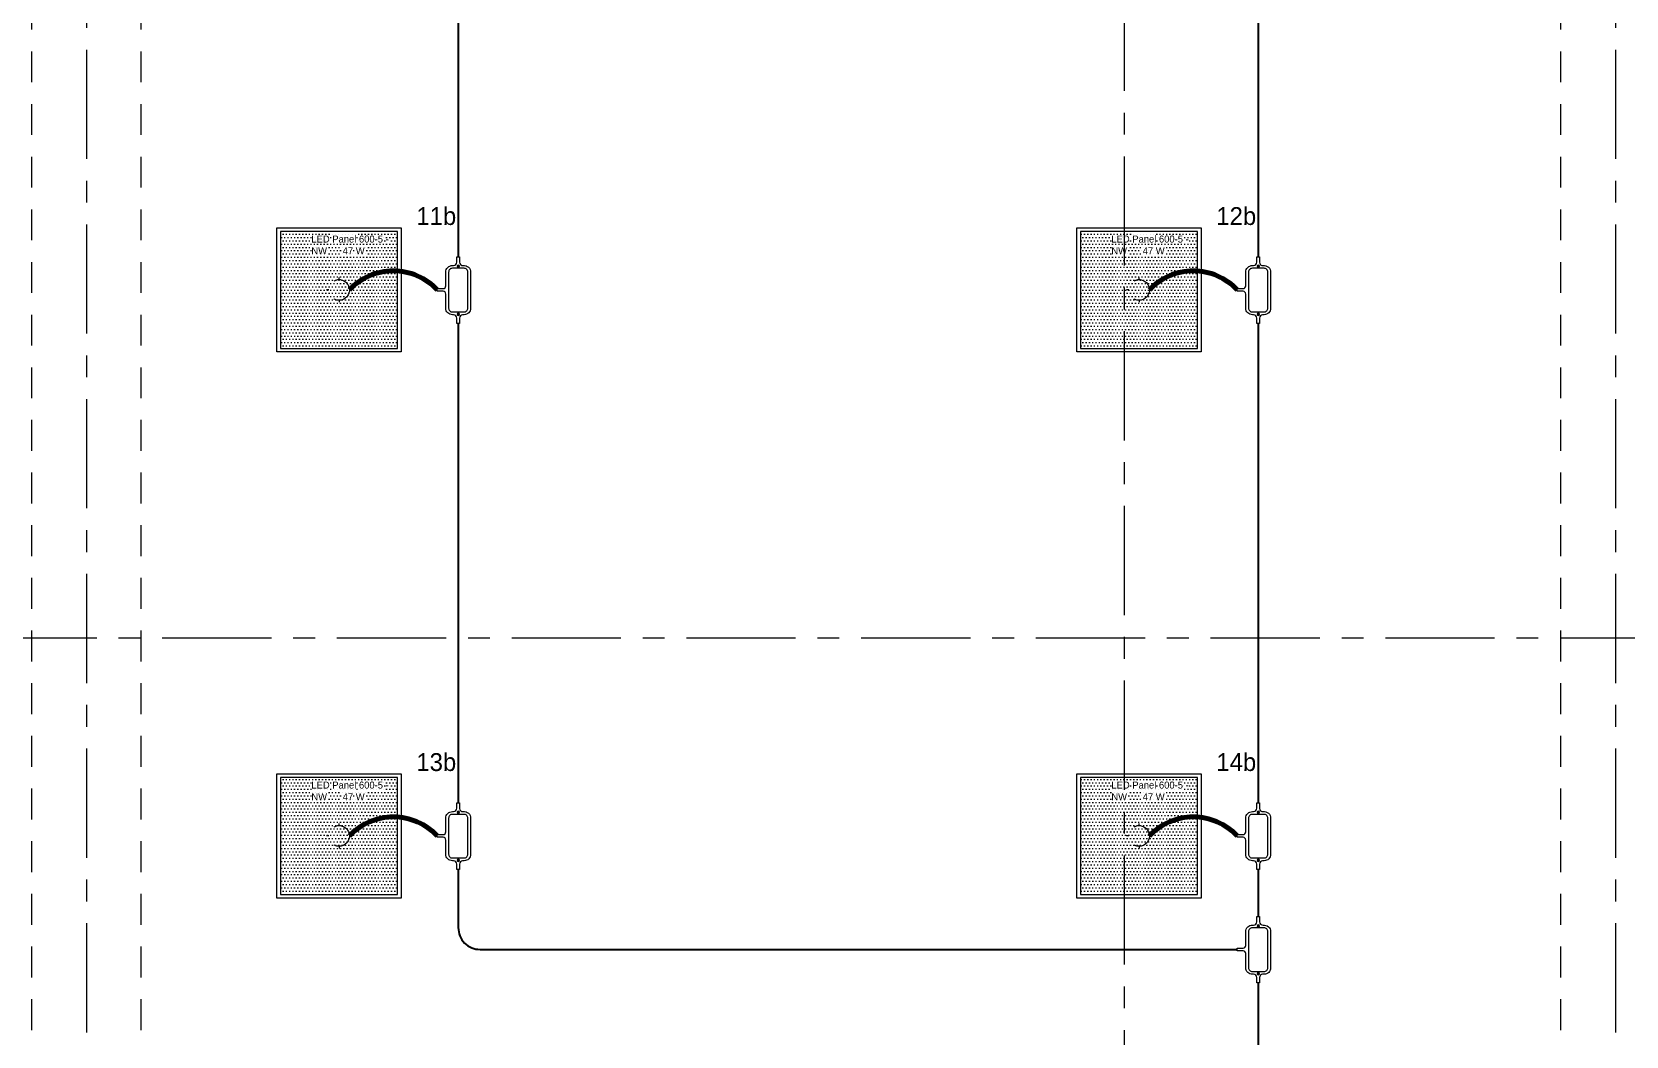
# Model space of a CAD drawing. Header units: inches. Extents: x -38 to 5698, y -33 to 92.
# Drawn here: x 108.57 to 115.87, y 32.58 to 37.18 of the extents above; entities that cross this region are included whole.
import ezdxf
from ezdxf.lldxf.tags import DXFTag

# ---------------------------------------------------------------- set-up
doc = ezdxf.new("R2010")
doc.units = ezdxf.units.IN
doc.header["$MEASUREMENT"] = 0
for name, pattern in [('CONTINUA', [0]), ('DASHED', [0.75, 0.5, -0.25]), ('Hidden Line', [0.195611, 0.141111, -0.0545]), ('HIDDEN2', [0.1875, 0.125, -0.0625]), ('Punto & Raya', [0.65, 0.5, -0.075, 0, -0.075])]:
    doc.linetypes.add(name, pattern=pattern)
for name, color, linetype, lineweight in [('00_IE_Luminarias', 6, 'Continuous', 30), ('ALUMBRADO_CONDUIT', 30, 'CONDUIT1', 30), ('Bancas', 1, 'Continuous', 13), ('CABLEADO EXT.', 3, 'PVCSUBT', 30), ('Luminarias', 5, 'Continuous', 20), ('Simb_Alumbrado', 140, 'CONTINUA', 30)]:
    doc.layers.add(name, color=color, linetype=linetype, lineweight=lineweight)
for name, color, linetype in [('02 _ ARQ _ ALB _ Ejes Generales', 7, 'Continuous'), ('08 _ STR _ EXT _ 09 Vigas', 7, 'Continuous'), ('Marcador - Secciones', 251, 'Continuous')]:
    doc.layers.add(name, color=color, linetype=linetype)
doc.styles.add('{18b73a54-fa43-428c-adcb-c1c7bbdf2c84}', font='Simplex.shx')
tags = doc.linetypes.add('CONDUIT1', pattern='A,1,-0.19772,["con",{18b73a54-fa43-428c-adcb-c1c7bbdf2c84},S=0.2,R=0,X=0,Y=-0.065594],-0.593642', length=1.791362).pattern_tags.tags
tags[6] = DXFTag(74, 10)
tags = doc.linetypes.add('PVCSUBT', pattern='A,0.6,-0.3,0.6,-0.075691,["PVC",Standard,S=0.2,R=0,X=0,Y=-0.093724],-0.621005', length=2.196696).pattern_tags.tags
tags[10] = DXFTag(74, 10)

# ---------------------------------------------------------------- blocks, each defined once
blk = doc.blocks.new('*U270')
at = {"layer": 'Luminarias', "linetype": 'DASHED', "lineweight": 0, "ltscale": 0.05}
blk.add_lwpolyline([(0, -0.0045), (0, 0.0045)], dxfattribs=at)
blk = doc.blocks.new('*U271')
at = {"color": 0, "linetype": 'ByBlock', "lineweight": -2, "transparency": 16777216}
for p, rotation in [((-0.05, 0), 90), ((0, -0.05), 180), ((0.05, 0), 269.9999999999999)]:
    blk.add_blockref('*U270', p, dxfattribs=dict(at, rotation=rotation))
blk.add_blockref('*U270', (0, 0.05), dxfattribs=at)
blk = doc.blocks.new('PANEL LED 50W')
at = {"layer": 'Luminarias'}
h = blk.add_hatch(dxfattribs=at)
h.set_pattern_fill('DOTS', color=4, scale=0.009097)
h.set_pattern_definition([(0, (0, -2e-14), (0.0072206, 0.01444116), [0, -0.01444116])])
h.paths.add_polyline_path([(-0.2574, -0.2574), (0.2574, -0.2574), (0.2574, 0.2574), (-0.2574, 0.2574)])
h.paths.add_polyline_path([(-0.1296, 0.0974), (0.1849, 0.0974), (0.1849, 0.2469), (-0.1296, 0.2469)], flags=24)
at = {"layer": 'Luminarias', "color": 4, "lineweight": 0}
for points in [[(-0.2729, 0.2729), (0.2729, 0.2729), (0.2729, -0.2729), (-0.2729, -0.2729)], [(-0.2574, -0.2574), (0.2574, -0.2574), (0.2574, 0.2574), (-0.2574, 0.2574)]]:
    blk.add_lwpolyline(points, close=True, dxfattribs=at)
at = {"layer": 'Luminarias', "color": 4, "linetype": 'DASHED', "lineweight": 0, "ltscale": 0.01}
blk.add_circle((0, 0), 0.0455, dxfattribs=at)
at = {"color": 4}
blk.add_blockref('*U271', (0, 0), dxfattribs=at)
at = {"layer": 'Luminarias', "color": 4, "insert": (-0.1218, 0.2392), "char_height": 0.030929, "width": 0.382855, "attachment_point": 1}
blk.add_mtext('{\\Ftxt|c0;LED Panel 600-5 - NW      47 W}', dxfattribs=at)
blk = doc.blocks.new('oval t')
at = {"layer": 'Simb_Alumbrado', "lineweight": 13}
blk.add_lwpolyline([(0.0141, 0.0102, -0.414214), (0.0041, 0.0202), (0.0041, 0.0416), (-0.0056, 0.0416), (-0.0056, 0.0202, -0.414214), (-0.0156, 0.0102), (-0.0659, 0.0102, 0.414214), (-0.0899, -0.0138), (-0.0899, -0.0183, -0.414214), (-0.1019, -0.0303), (-0.1213, -0.0303), (-0.1213, -0.04), (-0.1016, -0.04, -0.451917), (-0.0897, -0.0535, 0.451917), (-0.0659, -0.0805), (0.0659, -0.0805, 0.414214), (0.0899, -0.0566), (0.0899, -0.0512, -0.398753), (0.1019, -0.0401), (0.1213, -0.0401), (0.1213, -0.0304), (0.1019, -0.0304, -0.368669), (0.0899, -0.0176), (0.0899, -0.0138, 0.414214), (0.0659, 0.0102), (0.0141, 0.0102)], format="xyb", dxfattribs=at)
blk.add_lwpolyline([(-0.0659, 0), (0.0659, 0, -0.414214), (0.0797, -0.0138), (0.0797, -0.0566, -0.414214), (0.0659, -0.0703), (-0.0659, -0.0703, -0.414214), (-0.0797, -0.0566), (-0.0797, -0.0138, -0.414214)], format="xyb", close=True, dxfattribs=at)
for points in [[(-0.0911, -0.0352), (-0.0828, -0.0352)], [(-0.0869, -0.031), (-0.0869, -0.0394)], [(0.0837, -0.0352), (0.0921, -0.0352)], [(0.0879, -0.031), (0.0879, -0.0394)]]:
    blk.add_lwpolyline(points, dxfattribs=at)
for centre in [(-0.0869, -0.0352), (0.0879, -0.0352)]:
    blk.add_circle(centre, 0.00419, dxfattribs=at)

msp = doc.modelspace()

# ---------------------------------------------------------------- linework, layer by layer
at = {"layer": '02 _ ARQ _ ALB _ Ejes Generales', "color": 251, "linetype": 'Punto & Raya', "lineweight": 13}
for p, q in [((108.82, 45.9), (108.82, 2.05)), ((115.82, 45.9), (115.82, 2.05))]:
    msp.add_line(p, q, dxfattribs=at)
at = {"layer": '08 _ STR _ EXT _ 09 Vigas', "color": 251, "linetype": 'Hidden Line', "lineweight": 13}
for p, q in [((108.57, 30.2), (108.57, 39.4)), ((109.07, 30.2), (109.07, 39.4)), ((115.57, 30.2), (115.57, 39.4))]:
    msp.add_line(p, q, dxfattribs=at)
at = {"layer": 'ALUMBRADO_CONDUIT', "color": 30, "lineweight": 30, "ltscale": 0.4, "true_color": 0xf26722}
for p, q in [((114.1845, 38.3469), (114.1845, 36.1511)), ((110.5219, 38.2707), (110.5219, 36.1511)), ((110.5219, 35.8469), (110.5219, 33.6511)), ((114.1845, 35.8469), (114.1845, 33.6511)), ((110.5219, 33.3469), (110.5219, 33.0804)), ((114.1845, 33.3469), (114.1844, 33.1315)), ((110.6219, 32.9804), (114.0881, 32.9803)), ((114.1844, 32.8272), (114.1844, 31.1511))]:
    msp.add_line(p, q, dxfattribs=at)
msp.add_arc((110.6219, 33.0804), 0.1, 179.99855, 269.99855, dxfattribs=at)
at = {"layer": 'CABLEADO EXT.', "color": 3, "lineweight": 80}
for centre in [(110.2246, 35.8127), (113.8871, 35.8127), (110.2246, 33.3127), (113.8871, 33.3127)]:
    msp.add_arc(centre, 0.2747, 42.972, 137.028, dxfattribs=at)
at = {"layer": 'Marcador - Secciones', "color": 251, "linetype": 'Punto & Raya', "lineweight": 13}
for p, q in [((113.57, 46.2111), (113.57, 0.8878)), ((97.1666, 34.4067), (148.4403, 34.4067))]:
    msp.add_line(p, q, dxfattribs=at)

# ---------------------------------------------------------------- block references
at = {"layer": 'ALUMBRADO_CONDUIT', "xscale": 1.041283452965173, "yscale": 1.041283452965173, "zscale": 1.041283452965173}
for p in [(109.9762, 36), (113.6388, 36), (109.9762, 33.5), (113.6388, 33.5)]:
    msp.add_blockref('PANEL LED 50W', p, dxfattribs=at)
at = {"layer": 'Bancas', "color": 252, "true_color": 0x939598, "xscale": -1.253906979044094, "yscale": 1.253906979044094, "zscale": 1.253906979044094, "rotation": 90}
for p in [(110.4778, 35.999), (114.1403, 35.999), (110.4778, 33.499), (114.1403, 33.499), (114.1403, 32.9793)]:
    msp.add_blockref('oval t', p, dxfattribs=at)

# ---------------------------------------------------------------- texts
at = {"layer": '00_IE_Luminarias', "color": 6, "linetype": 'HIDDEN2'}
for s, p in [('11b', (110.3302, 36.2973)), ('12b', (113.9927, 36.2973)), ('13b', (110.3302, 33.7973)), ('14b', (113.9927, 33.7973))]:
    msp.add_text(s, height=0.08174, dxfattribs=at).set_placement(p)

doc.saveas('drawing.dxf')
